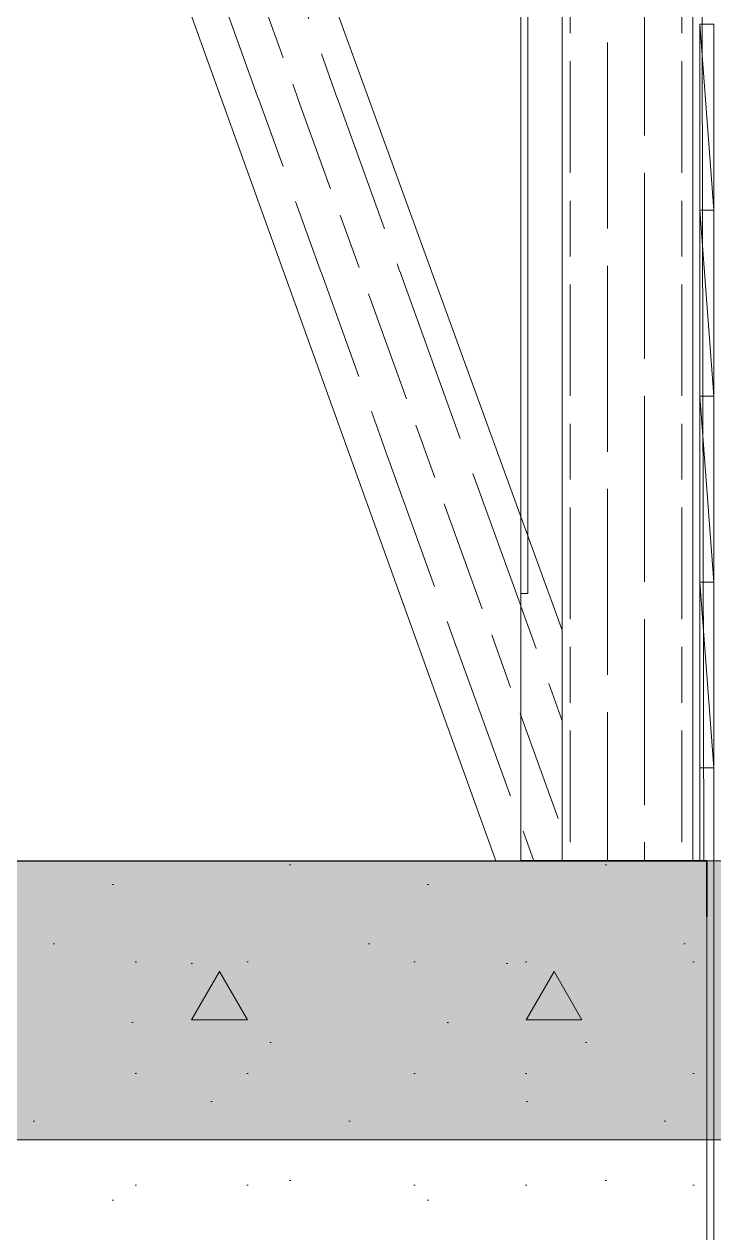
# Model space of a CAD drawing. Header units: metres. Extents: x 0 to 22, y -3 to 11.8.
# Drawn here: x 1.98 to 2.722, y 2.889 to 4.189 of the extents above; entities that cross this region are included whole.
import ezdxf

# ---------------------------------------------------------------- set-up
doc = ezdxf.new("R2010")
doc.units = ezdxf.units.M
doc.header["$MEASUREMENT"] = 0
doc.linetypes.add('Xref_Alzado 2$0$Wipeout_Contour', pattern=[1000, 0, -1000])
for name, color, linetype, lineweight in [('Xref_Alzado 2 Est$0$00-MADERA', 42, 'Continuous', 13), ('Xref_Alzado 2 Est$0$00-VIGAS', 4, 'Continuous', 13), ('Xref_Alzado 2$0$Interior - Escaleras_Pen_No__1', 7, 'Continuous', 13), ('Xref_Alzado 2$0$Interior - Escaleras_Pen_No__34', 7, 'Continuous', 18), ('Xref_Alzado 2$0$Interior - Escaleras_Pen_No__7', 7, 'Continuous', 35)]:
    doc.layers.add(name, color=color, linetype=linetype, lineweight=lineweight)
for name, color, linetype in [('Xref_Alzado 2$0$Archicad Doors', 7, 'Continuous'), ('Xref_Alzado 2$0$Estructura - Forjados', 7, 'Continuous'), ('Xref_Alzado 2$0$Estructura - Muros', 7, 'Continuous'), ('Xref_Alzado 2$0$Interior - Escaleras', 7, 'Continuous')]:
    doc.layers.add(name, color=color, linetype=linetype)
for name, color, linetype, lineweight, true_color in [('Xref_Alzado 2$0$Archicad Doors_Pen_No__81', 7, 'Continuous', 13, 0x6a6a6a), ('Xref_Alzado 2$0$Estructura - Forjados_Pen_No__81', 7, 'Continuous', 13, 0x6a6a6a), ('Xref_Alzado 2$0$Interior - Escaleras_Pen_No__81', 7, 'Continuous', 13, 0x6a6a6a)]:
    doc.layers.add(name, color=color, linetype=linetype, lineweight=lineweight, true_color=true_color)
pattern_1 = [(0, (0, 0), (0, 623.54), [60, -300]), (0, (180, 311.8), (0, 623.54), [60, -300]), (60, (0, 0), (-540, 311.77), [60, -300]), (60, (360, 0), (-540, 311.77), [60, -300]), (120, (60, 0), (540, 311.77), [60, -300]), (120, (420, 0), (540, 311.77), [60, -300]), (0, (0, 60), (0, 120), [0, -120, 0, -180]), (45, (60, 60), (-84.8528, 84.8528), [0, -90, 0, -150])]

# ---------------------------------------------------------------- blocks, each defined once
blk = doc.blocks.new('Xref_Alzado 2$0$Section Element_2')
at = {"layer": 'Xref_Alzado 2$0$Estructura - Forjados_Pen_No__81', "color": 251, "linetype": 'Continuous', "lineweight": 13, "true_color": 0x6a6a6a}
blk.add_line((-8038, 0), (-8031.6, 0), dxfattribs=at)
blk = doc.blocks.new('Xref_Alzado 2$0$Section Element_11')
at = {"color": 254, "linetype": 'Xref_Alzado 2$0$Wipeout_Contour', "lineweight": 0, "ltscale": 81220.880791}
blk.add_wipeout([(-8010.7, 2387), (-8060.7, 2437), (-8060.7, 0), (-8053, 0), (-8053, 899.9), (-8038, 899.9), (-8038, 325.8), (-8038, 299.9), (-8038, 0), (-8010.7, 0)], dxfattribs=at).dxf.layer = 'Xref_Alzado 2$0$Archicad Doors'
at = {"layer": 'Xref_Alzado 2$0$Archicad Doors_Pen_No__81', "color": 251, "linetype": 'Continuous', "lineweight": 13, "true_color": 0x6a6a6a}
blk.add_line((-8060.7, 0), (-8060.7, 2437), dxfattribs=at)
blk = doc.blocks.new('Xref_Alzado 2$0$Section Element_27')
at = {"color": 254, "linetype": 'Xref_Alzado 2$0$Wipeout_Contour', "lineweight": 0, "ltscale": 264263.312377}
blk.add_wipeout([(-9342.1, 0), (-9342.1, -2999.3), (-8045.4, -2999.3), (-8045.4, -2792.3), (-8085.5, -2782), (-8205.5, -2751.3), (-8245.5, -2741), (-8325.5, -2720.5), (-8365.5, -2710.2), (-8485.5, -2679.5), (-8525.5, -2669.2), (-8538, -2666), (-8565.5, -2658.9), (-8605.5, -2648.7), (-8645.5, -2638.4), (-8725.5, -2617.9), (-8765.5, -2607.7), (-8885.5, -2576.9), (-8925.5, -2566.6), (-9005.5, -2546.1), (-9045.5, -2535.9), (-9125.5, -2515.3), (-9165.5, -2505.1), (-9245.5, -2484.6), (-9245.5, -1900), (-9253, -1898), (-9253, -300), (-9268.4, -300), (-9268.4, 0)], dxfattribs=at).dxf.layer = 'Xref_Alzado 2$0$Estructura - Muros'
blk = doc.blocks.new('Xref_Alzado 2$0$Section Element_74')
at = {"color": 254, "linetype": 'Xref_Alzado 2$0$Wipeout_Contour', "lineweight": 0, "ltscale": 24141.289816}
blk.add_wipeout([(-8038.1, -300), (-8038, -500), (-8038, -300)], dxfattribs=at).dxf.layer = 'Xref_Alzado 2$0$Interior - Escaleras'
at = {"color": 254, "linetype": 'Xref_Alzado 2$0$Wipeout_Contour', "lineweight": 0, "ltscale": 24121.414349}
blk.add_wipeout([(-8038, -100), (-8038.1, -100), (-8038, -300)], dxfattribs=at).dxf.layer = 'Xref_Alzado 2$0$Interior - Escaleras'
at = {"color": 254, "linetype": 'Xref_Alzado 2$0$Wipeout_Contour', "lineweight": 0, "ltscale": 24116.452648}
blk.add_wipeout([(-8038, 100), (-8038.1, 100), (-8038, -100)], dxfattribs=at).dxf.layer = 'Xref_Alzado 2$0$Interior - Escaleras'
at = {"color": 254, "linetype": 'Xref_Alzado 2$0$Wipeout_Contour', "lineweight": 0, "ltscale": 24150.380284}
blk.add_wipeout([(-8038.1, -300), (-8038.1, -500), (-8038, -500)], dxfattribs=at).dxf.layer = 'Xref_Alzado 2$0$Interior - Escaleras'
at = {"color": 254, "linetype": 'Xref_Alzado 2$0$Wipeout_Contour', "lineweight": 0, "ltscale": 24125.51397}
blk.add_wipeout([(-8038, -300), (-8038.1, -100), (-8038.1, -300)], dxfattribs=at).dxf.layer = 'Xref_Alzado 2$0$Interior - Escaleras'
at = {"color": 254, "linetype": 'Xref_Alzado 2$0$Wipeout_Contour', "lineweight": 0, "ltscale": 24115.552714}
blk.add_wipeout([(-8038, -100), (-8038.1, 100), (-8038.1, -100)], dxfattribs=at).dxf.layer = 'Xref_Alzado 2$0$Interior - Escaleras'
at = {"color": 254, "linetype": 'Xref_Alzado 2$0$Wipeout_Contour', "lineweight": 0, "ltscale": 32203.825574}
blk.add_wipeout([(-8045.5, -300), (-8045.5, -400), (-8038.1, -500), (-8038.1, -300)], dxfattribs=at).dxf.layer = 'Xref_Alzado 2$0$Interior - Escaleras'
at = {"color": 254, "linetype": 'Xref_Alzado 2$0$Wipeout_Contour', "lineweight": 0, "ltscale": 32176.502898}
blk.add_wipeout([(-8038.1, -100), (-8045.5, -100), (-8045.5, -200), (-8038.1, -300)], dxfattribs=at).dxf.layer = 'Xref_Alzado 2$0$Interior - Escaleras'
at = {"color": 254, "linetype": 'Xref_Alzado 2$0$Wipeout_Contour', "lineweight": 0, "ltscale": 24131.4515}
blk.add_wipeout([(-8038.1, 100), (-8052.9, 100), (-8038.1, -100)], dxfattribs=at).dxf.layer = 'Xref_Alzado 2$0$Interior - Escaleras'
at = {"color": 254, "linetype": 'Xref_Alzado 2$0$Wipeout_Contour', "lineweight": 0, "ltscale": 24142.278519}
blk.add_wipeout([(-8038.1, -300), (-8045.5, -200), (-8045.5, -300)], dxfattribs=at).dxf.layer = 'Xref_Alzado 2$0$Interior - Escaleras'
at = {"layer": 'Xref_Alzado 2$0$Interior - Escaleras_Pen_No__81', "color": 251, "linetype": 'Continuous', "lineweight": 13, "true_color": 0x6a6a6a}
blk.add_line((-8038, -500), (-8038, -300), dxfattribs=at)
at = {"color": 254, "linetype": 'Xref_Alzado 2$0$Wipeout_Contour', "lineweight": 0, "ltscale": 24126.405198}
blk.add_wipeout([(-8038, 299.9), (-8038.1, 299.9), (-8038, 99.9)], dxfattribs=at).dxf.layer = 'Xref_Alzado 2$0$Interior - Escaleras'
at = {"color": 254, "linetype": 'Xref_Alzado 2$0$Wipeout_Contour', "lineweight": 0, "ltscale": 24151.407535}
blk.add_wipeout([(-8052.9, 100), (-8052.9, 0), (-8045.5, 0)], dxfattribs=at).dxf.layer = 'Xref_Alzado 2$0$Interior - Escaleras'
at = {"color": 254, "linetype": 'Xref_Alzado 2$0$Wipeout_Contour', "lineweight": 0, "ltscale": 24151.263515}
blk.add_wipeout([(-8038.1, 499.9), (-8038, 299.9), (-8038, 499.9)], dxfattribs=at).dxf.layer = 'Xref_Alzado 2$0$Interior - Escaleras'
at = {"color": 254, "linetype": 'Xref_Alzado 2$0$Wipeout_Contour', "lineweight": 0, "ltscale": 32213.482133}
blk.add_wipeout([(-8053, 100), (-8052.9, 0), (-8052.9, 0), (-8052.9, 100)], dxfattribs=at).dxf.layer = 'Xref_Alzado 2$0$Interior - Escaleras'
at = {"color": 254, "linetype": 'Xref_Alzado 2$0$Wipeout_Contour', "lineweight": 0, "ltscale": 24129.836287}
blk.add_wipeout([(-8038.1, -100), (-8045.5, 0), (-8045.5, -100)], dxfattribs=at).dxf.layer = 'Xref_Alzado 2$0$Interior - Escaleras'
at = {"layer": 'Xref_Alzado 2$0$Interior - Escaleras', "linetype": 'Continuous', "lineweight": 0, "true_color": 0x000000}
h = blk.add_hatch(dxfattribs=at)
h.set_pattern_fill('HORMIGÓN_ARMADO', color=18, style=0, pattern_type=2)
h.set_pattern_definition(pattern_1)
h.paths.add_polyline_path([(-9245.5, -421.2), (-8603, -421.2), (-8045.5, -421.2), (-8045.5, -60), (-9245.5, -60)])
at = {"layer": 'Xref_Alzado 2$0$Interior - Escaleras_Pen_No__34', "color": 7, "linetype": 'Continuous', "lineweight": 18}
blk.add_line((-8045.5, -60), (-8045.5, -421.2), dxfattribs=at)
at = {"layer": 'Xref_Alzado 2$0$Interior - Escaleras_Pen_No__7', "color": 7, "linetype": 'Continuous', "lineweight": 35}
blk.add_line((-8045.5, 0), (-8045.5, -60), dxfattribs=at)
at = {"layer": 'Xref_Alzado 2$0$Interior - Escaleras_Pen_No__81', "color": 251, "linetype": 'Continuous', "lineweight": 13, "true_color": 0x6a6a6a}
blk.add_line((-8038, -300), (-8038, -100), dxfattribs=at)
at = {"color": 254, "linetype": 'Xref_Alzado 2$0$Wipeout_Contour', "lineweight": 0, "ltscale": 24190.980423}
blk.add_wipeout([(-8038.1, 699.9), (-8038, 499.9), (-8038, 699.9)], dxfattribs=at).dxf.layer = 'Xref_Alzado 2$0$Interior - Escaleras'
at = {"color": 254, "linetype": 'Xref_Alzado 2$0$Wipeout_Contour', "lineweight": 0, "ltscale": 24120.51125}
blk.add_wipeout([(-8038.1, 299.9), (-8038.1, 100), (-8038, 100)], dxfattribs=at).dxf.layer = 'Xref_Alzado 2$0$Interior - Escaleras'
at = {"color": 254, "linetype": 'Xref_Alzado 2$0$Wipeout_Contour', "lineweight": 0, "ltscale": 24159.057543}
blk.add_wipeout([(-8053, 100), (-8053, 0), (-8052.9, 0)], dxfattribs=at).dxf.layer = 'Xref_Alzado 2$0$Interior - Escaleras'
at = {"layer": 'Xref_Alzado 2$0$Interior - Escaleras', "linetype": 'Continuous', "lineweight": 0, "true_color": 0x000000}
h = blk.add_hatch(dxfattribs=at)
h.set_pattern_fill('HORMIGÓN_ARMADO', color=18, style=0, pattern_type=2)
h.set_pattern_definition(pattern_1)
h.paths.add_polyline_path([(-8045.5, -60), (-8045.5, 0), (-9245.5, 0), (-9245.5, -60)])
at = {"layer": 'Xref_Alzado 2$0$Interior - Escaleras_Pen_No__7', "color": 7, "linetype": 'Continuous', "lineweight": 35}
blk.add_line((-8045.5, 0), (-9245.5, 0), dxfattribs=at)
at = {"color": 254, "linetype": 'Xref_Alzado 2$0$Wipeout_Contour', "lineweight": 0, "ltscale": 24245.482939}
blk.add_wipeout([(-8038.1, 899.9), (-8038, 699.9), (-8038, 899.9)], dxfattribs=at).dxf.layer = 'Xref_Alzado 2$0$Interior - Escaleras'
at = {"color": 254, "linetype": 'Xref_Alzado 2$0$Wipeout_Contour', "lineweight": 0, "ltscale": 24140.377893}
blk.add_wipeout([(-8038.1, 299.9), (-8038, 299.9), (-8038.1, 499.9)], dxfattribs=at).dxf.layer = 'Xref_Alzado 2$0$Interior - Escaleras'
at = {"color": 254, "linetype": 'Xref_Alzado 2$0$Wipeout_Contour', "lineweight": 0, "ltscale": 24175.124601}
blk.add_wipeout([(-8038.1, 699.9), (-8038.1, 499.9), (-8038, 499.9)], dxfattribs=at).dxf.layer = 'Xref_Alzado 2$0$Interior - Escaleras'
at = {"color": 254, "linetype": 'Xref_Alzado 2$0$Wipeout_Contour', "lineweight": 0, "ltscale": 24141.396129}
blk.add_wipeout([(-8052.9, 299.9), (-8038.1, 100), (-8038.1, 299.9)], dxfattribs=at).dxf.layer = 'Xref_Alzado 2$0$Interior - Escaleras'
at = {"color": 254, "linetype": 'Xref_Alzado 2$0$Wipeout_Contour', "lineweight": 0, "ltscale": 24224.684906}
blk.add_wipeout([(-8038, 699.9), (-8038.1, 899.9), (-8038.1, 699.9)], dxfattribs=at).dxf.layer = 'Xref_Alzado 2$0$Interior - Escaleras'
at = {"color": 254, "linetype": 'Xref_Alzado 2$0$Wipeout_Contour', "lineweight": 0, "ltscale": 24166.234824}
blk.add_wipeout([(-8052.9, 499.9), (-8038.1, 299.9), (-8038.1, 499.9)], dxfattribs=at).dxf.layer = 'Xref_Alzado 2$0$Interior - Escaleras'
at = {"color": 254, "linetype": 'Xref_Alzado 2$0$Wipeout_Contour', "lineweight": 0, "ltscale": 24205.924251}
blk.add_wipeout([(-8052.9, 699.9), (-8038.1, 499.9), (-8038.1, 699.9)], dxfattribs=at).dxf.layer = 'Xref_Alzado 2$0$Interior - Escaleras'
at = {"color": 254, "linetype": 'Xref_Alzado 2$0$Wipeout_Contour', "lineweight": 0, "ltscale": 24150.207269}
blk.add_wipeout([(-8052.9, 299.9), (-8052.9, 100), (-8038.1, 100)], dxfattribs=at).dxf.layer = 'Xref_Alzado 2$0$Interior - Escaleras'
at = {"layer": 'Xref_Alzado 2$0$Interior - Escaleras_Pen_No__1', "color": 7, "linetype": 'Continuous', "lineweight": 13}
blk.add_line((-8038.1, 100), (-8038.1, 100), dxfattribs=at)
at = {"layer": 'Xref_Alzado 2$0$Interior - Escaleras_Pen_No__81', "color": 251, "linetype": 'Continuous', "lineweight": 13, "true_color": 0x6a6a6a}
for p, q in [((-8038.1, 100), (-8038.1, 100)), ((-8038, 100), (-8038.1, 100)), ((-8038, -100), (-8038, 100))]:
    blk.add_line(p, q, dxfattribs=at)
at = {"color": 254, "linetype": 'Xref_Alzado 2$0$Wipeout_Contour', "lineweight": 0, "ltscale": 24260.390331}
blk.add_wipeout([(-8052.9, 899.9), (-8038.1, 699.9), (-8038.1, 899.9)], dxfattribs=at).dxf.layer = 'Xref_Alzado 2$0$Interior - Escaleras'
at = {"color": 254, "linetype": 'Xref_Alzado 2$0$Wipeout_Contour', "lineweight": 0, "ltscale": 24170.039153}
blk.add_wipeout([(-8052.9, 299.9), (-8038.1, 299.9), (-8052.9, 499.9)], dxfattribs=at).dxf.layer = 'Xref_Alzado 2$0$Interior - Escaleras'
at = {"layer": 'Xref_Alzado 2$0$Interior - Escaleras_Pen_No__81', "color": 251, "linetype": 'Continuous', "lineweight": 13, "true_color": 0x6a6a6a}
for p in [(-8038.1, 100), (-8038, 100.1), (-8038, 299.9)]:
    blk.add_line(p, (-8038.1, 299.9), dxfattribs=at)
at = {"color": 254, "linetype": 'Xref_Alzado 2$0$Wipeout_Contour', "lineweight": 0, "ltscale": 24204.740368}
blk.add_wipeout([(-8052.9, 699.9), (-8052.9, 499.9), (-8038.1, 499.9)], dxfattribs=at).dxf.layer = 'Xref_Alzado 2$0$Interior - Escaleras'
at = {"color": 254, "linetype": 'Xref_Alzado 2$0$Wipeout_Contour', "lineweight": 0, "ltscale": 24171.083357}
blk.add_wipeout([(-8053, 299.9), (-8052.9, 99.9), (-8052.9, 299.9)], dxfattribs=at).dxf.layer = 'Xref_Alzado 2$0$Interior - Escaleras'
at = {"layer": 'Xref_Alzado 2$0$Interior - Escaleras_Pen_No__81', "color": 251, "linetype": 'Continuous', "lineweight": 13, "true_color": 0x6a6a6a}
for p in [(-8038.1, 299.9), (-8038, 299.9), (-8038, 499.9)]:
    blk.add_line(p, (-8038.1, 499.9), dxfattribs=at)
at = {"color": 254, "linetype": 'Xref_Alzado 2$0$Wipeout_Contour', "lineweight": 0, "ltscale": 24254.237298}
blk.add_wipeout([(-8038.1, 699.9), (-8052.9, 899.9), (-8052.9, 699.9)], dxfattribs=at).dxf.layer = 'Xref_Alzado 2$0$Interior - Escaleras'
at = {"color": 254, "linetype": 'Xref_Alzado 2$0$Wipeout_Contour', "lineweight": 0, "ltscale": 24195.895783}
blk.add_wipeout([(-8053, 499.9), (-8052.9, 299.9), (-8052.9, 499.9)], dxfattribs=at).dxf.layer = 'Xref_Alzado 2$0$Interior - Escaleras'
at = {"layer": 'Xref_Alzado 2$0$Interior - Escaleras_Pen_No__1', "color": 7, "linetype": 'Continuous', "lineweight": 13}
blk.add_line((-8038.1, 899.9), (-8038.1, 899.9), dxfattribs=at)
at = {"layer": 'Xref_Alzado 2$0$Interior - Escaleras_Pen_No__1', "color": 7, "linetype": 'Continuous', "lineweight": 13, "flags": 128}
blk.add_lwpolyline([(-8038, 100), (-8038, 100.1), (-8038, 899.8), (-8038, 899.9)], dxfattribs=at)
at = {"layer": 'Xref_Alzado 2$0$Interior - Escaleras_Pen_No__81', "color": 251, "linetype": 'Continuous', "lineweight": 13, "true_color": 0x6a6a6a}
for p, q in [((-8038.1, 699.9), (-8038.1, 899.9)), ((-8038, 699.9), (-8038.1, 899.9)), ((-8038, 899.9), (-8038.1, 899.9)), ((-8038.1, 899.9), (-8038.1, 899.9)), ((-8038.1, 499.9), (-8038.1, 699.9)), ((-8038, 499.9), (-8038.1, 699.9)), ((-8038, 699.9), (-8038.1, 699.9))]:
    blk.add_line(p, q, dxfattribs=at)
at = {"color": 254, "linetype": 'Xref_Alzado 2$0$Wipeout_Contour', "lineweight": 0, "ltscale": 24235.539566}
blk.add_wipeout([(-8053, 699.9), (-8052.9, 499.9), (-8052.9, 699.9)], dxfattribs=at).dxf.layer = 'Xref_Alzado 2$0$Interior - Escaleras'
at = {"color": 254, "linetype": 'Xref_Alzado 2$0$Wipeout_Contour', "lineweight": 0, "ltscale": 24165.198641}
blk.add_wipeout([(-8053, 100), (-8052.9, 100), (-8053, 299.9)], dxfattribs=at).dxf.layer = 'Xref_Alzado 2$0$Interior - Escaleras'
at = {"layer": 'Xref_Alzado 2$0$Interior - Escaleras_Pen_No__1', "color": 7, "linetype": 'Continuous', "lineweight": 13, "flags": 128}
blk.add_lwpolyline([(-8053, 100), (-8053, 100), (-8052.9, 100), (-8049, 100), (-8038.1, 100), (-8038, 100)], dxfattribs=at)
at = {"layer": 'Xref_Alzado 2$0$Interior - Escaleras_Pen_No__81', "color": 251, "linetype": 'Continuous', "lineweight": 13, "true_color": 0x6a6a6a}
for p, q in [((-8053, 0), (-8053, 100)), ((-8053, 100), (-8053, 100)), ((-8052.9, 100), (-8053, 100)), ((-8038.1, 100), (-8049, 100))]:
    blk.add_line(p, q, dxfattribs=at)
at = {"color": 254, "linetype": 'Xref_Alzado 2$0$Wipeout_Contour', "lineweight": 0, "ltscale": 24289.942125}
blk.add_wipeout([(-8053, 899.9), (-8052.9, 699.9), (-8052.9, 899.9)], dxfattribs=at).dxf.layer = 'Xref_Alzado 2$0$Interior - Escaleras'
at = {"color": 254, "linetype": 'Xref_Alzado 2$0$Wipeout_Contour', "lineweight": 0, "ltscale": 24185.028586}
blk.add_wipeout([(-8053, 299.9), (-8052.9, 299.9), (-8053, 499.9)], dxfattribs=at).dxf.layer = 'Xref_Alzado 2$0$Interior - Escaleras'
at = {"layer": 'Xref_Alzado 2$0$Interior - Escaleras_Pen_No__81', "color": 251, "linetype": 'Continuous', "lineweight": 13, "true_color": 0x6a6a6a}
for p, q in [((-8052.9, 100), (-8053, 299.9)), ((-8052.9, 299.9), (-8053, 299.9)), ((-8052.9, 100), (-8052.9, 299.9)), ((-8038.1, 100), (-8052.9, 299.9)), ((-8038.1, 299.9), (-8052.9, 299.9))]:
    blk.add_line(p, q, dxfattribs=at)
at = {"color": 254, "linetype": 'Xref_Alzado 2$0$Wipeout_Contour', "lineweight": 0, "ltscale": 24219.711255}
blk.add_wipeout([(-8052.9, 499.9), (-8053, 699.9), (-8053, 499.9)], dxfattribs=at).dxf.layer = 'Xref_Alzado 2$0$Interior - Escaleras'
at = {"layer": 'Xref_Alzado 2$0$Interior - Escaleras_Pen_No__81', "color": 251, "linetype": 'Continuous', "lineweight": 13, "true_color": 0x6a6a6a}
for p, q in [((-8052.9, 299.9), (-8053, 499.9)), ((-8052.9, 499.9), (-8053, 499.9)), ((-8052.9, 299.9), (-8052.9, 499.9)), ((-8038.1, 299.9), (-8052.9, 499.9)), ((-8038.1, 499.9), (-8052.9, 499.9))]:
    blk.add_line(p, q, dxfattribs=at)
at = {"color": 254, "linetype": 'Xref_Alzado 2$0$Wipeout_Contour', "lineweight": 0, "ltscale": 24269.180535}
blk.add_wipeout([(-8052.9, 699.9), (-8053, 899.9), (-8053, 699.9)], dxfattribs=at).dxf.layer = 'Xref_Alzado 2$0$Interior - Escaleras'
at = {"layer": 'Xref_Alzado 2$0$Interior - Escaleras_Pen_No__1', "color": 7, "linetype": 'Continuous', "lineweight": 13, "flags": 128}
for points in [[(-8053, 899.9), (-8053, 899.8), (-8053, 100.1), (-8053, 100)], [(-8053, 899.9), (-8053, 899.9), (-8052.9, 899.9), (-8049, 899.9), (-8038.1, 899.9), (-8038, 899.9)]]:
    blk.add_lwpolyline(points, dxfattribs=at)
at = {"layer": 'Xref_Alzado 2$0$Interior - Escaleras_Pen_No__81', "color": 251, "linetype": 'Continuous', "lineweight": 13, "true_color": 0x6a6a6a}
for p, q in [((-8052.9, 899.9), (-8053, 899.9)), ((-8053, 899.9), (-8053, 899.9)), ((-8052.9, 699.9), (-8053, 899.8)), ((-8052.9, 699.9), (-8052.9, 899.9)), ((-8038.1, 699.9), (-8052.9, 899.9)), ((-8038.1, 899.9), (-8049, 899.9)), ((-8052.9, 499.9), (-8053, 699.9)), ((-8052.9, 699.9), (-8053, 699.9)), ((-8052.9, 499.9), (-8052.9, 699.9)), ((-8038.1, 499.9), (-8052.9, 699.9)), ((-8038.1, 699.9), (-8052.9, 699.9))]:
    blk.add_line(p, q, dxfattribs=at)
blk = doc.blocks.new('Xref_Alzado 2$0$Section Element_80')
at = {"color": 254, "linetype": 'Xref_Alzado 2$0$Wipeout_Contour', "lineweight": 0, "ltscale": 24746.990665}
blk.add_wipeout([(-8238, 475), (-8238.1, 475), (-8238, 287.5)], dxfattribs=at).dxf.layer = 'Xref_Alzado 2$0$Interior - Escaleras'
at = {"color": 254, "linetype": 'Xref_Alzado 2$0$Wipeout_Contour', "lineweight": 0, "ltscale": 25113.343453}
blk.add_wipeout([(-8621.6, 0), (-8245.5, 0), (-8245.5, 70.5)], dxfattribs=at).dxf.layer = 'Xref_Alzado 2$0$Interior - Escaleras'
at = {"color": 254, "linetype": 'Xref_Alzado 2$0$Wipeout_Contour', "lineweight": 0, "ltscale": 24781.495687}
blk.add_wipeout([(-8238, 662.5), (-8238.1, 662.5), (-8238, 475)], dxfattribs=at).dxf.layer = 'Xref_Alzado 2$0$Interior - Escaleras'
at = {"color": 254, "linetype": 'Xref_Alzado 2$0$Wipeout_Contour', "lineweight": 0, "ltscale": 44580.733805}
blk.add_wipeout([(-9238, 70.5), (-9238, 1.4), (-9238, 0), (-8621.6, 0), (-8245.5, 70.5)], dxfattribs=at).dxf.layer = 'Xref_Alzado 2$0$Interior - Escaleras'
at = {"color": 254, "linetype": 'Xref_Alzado 2$0$Wipeout_Contour', "lineweight": 0, "ltscale": 24828.698156}
blk.add_wipeout([(-8238, 850), (-8238.1, 850), (-8238, 662.5)], dxfattribs=at).dxf.layer = 'Xref_Alzado 2$0$Interior - Escaleras'
at = {"color": 254, "linetype": 'Xref_Alzado 2$0$Wipeout_Contour', "lineweight": 0, "ltscale": 24737.377953}
blk.add_wipeout([(-8238, 287.5), (-8238.1, 475), (-8238.1, 287.5)], dxfattribs=at).dxf.layer = 'Xref_Alzado 2$0$Interior - Escaleras'
at = {"color": 254, "linetype": 'Xref_Alzado 2$0$Wipeout_Contour', "lineweight": 0, "ltscale": 34971.858047}
blk.add_wipeout([(-8245.5, 258), (-9238, 71.9), (-9238, 70.5), (-8245.5, 70.5)], dxfattribs=at).dxf.layer = 'Xref_Alzado 2$0$Interior - Escaleras'
at = {"color": 254, "linetype": 'Xref_Alzado 2$0$Wipeout_Contour', "lineweight": 0, "ltscale": 24888.525856}
blk.add_wipeout([(-8238, 1037.5), (-8238.1, 1037.5), (-8238, 850)], dxfattribs=at).dxf.layer = 'Xref_Alzado 2$0$Interior - Escaleras'
at = {"color": 254, "linetype": 'Xref_Alzado 2$0$Wipeout_Contour', "lineweight": 0, "ltscale": 24767.615695}
blk.add_wipeout([(-8238.1, 662.5), (-8238.1, 475), (-8238, 475)], dxfattribs=at).dxf.layer = 'Xref_Alzado 2$0$Interior - Escaleras'
at = {"color": 254, "linetype": 'Xref_Alzado 2$0$Wipeout_Contour', "lineweight": 0, "ltscale": 26728.916789}
blk.add_wipeout([(-9238, 258), (-9238, 71.9), (-8245.5, 258)], dxfattribs=at).dxf.layer = 'Xref_Alzado 2$0$Interior - Escaleras'
at = {"layer": 'Xref_Alzado 2$0$Interior - Escaleras_Pen_No__81', "color": 251, "linetype": 'Continuous', "lineweight": 13, "true_color": 0x6a6a6a}
blk.add_line((-8245.5, 0), (-8245.5, 70.5), dxfattribs=at)
at = {"color": 254, "linetype": 'Xref_Alzado 2$0$Wipeout_Contour', "lineweight": 0, "ltscale": 24810.571305}
blk.add_wipeout([(-8238, 662.5), (-8238.1, 850), (-8238.1, 662.5)], dxfattribs=at).dxf.layer = 'Xref_Alzado 2$0$Interior - Escaleras'
at = {"color": 254, "linetype": 'Xref_Alzado 2$0$Wipeout_Contour', "lineweight": 0, "ltscale": 33008.391882}
blk.add_wipeout([(-8245.5, 475), (-8245.5, 381.2), (-8238.1, 287.5), (-8238.1, 475)], dxfattribs=at).dxf.layer = 'Xref_Alzado 2$0$Interior - Escaleras'
at = {"color": 254, "linetype": 'Xref_Alzado 2$0$Wipeout_Contour', "lineweight": 0, "ltscale": 24866.178905}
blk.add_wipeout([(-8238, 850), (-8238.1, 1037.5), (-8238.1, 850)], dxfattribs=at).dxf.layer = 'Xref_Alzado 2$0$Interior - Escaleras'
at = {"color": 254, "linetype": 'Xref_Alzado 2$0$Wipeout_Contour', "lineweight": 0, "ltscale": 33053.66878}
blk.add_wipeout([(-8245.5, 662.5), (-8245.5, 568.7), (-8238.1, 475), (-8238.1, 662.5)], dxfattribs=at).dxf.layer = 'Xref_Alzado 2$0$Interior - Escaleras'
at = {"color": 254, "linetype": 'Xref_Alzado 2$0$Wipeout_Contour', "lineweight": 0, "ltscale": 24747.405448}
blk.add_wipeout([(-8245.5, 381.2), (-8245.5, 287.5), (-8238.1, 287.5)], dxfattribs=at).dxf.layer = 'Xref_Alzado 2$0$Interior - Escaleras'
at = {"layer": 'Xref_Alzado 2$0$Interior - Escaleras_Pen_No__81', "color": 251, "linetype": 'Continuous', "lineweight": 13, "true_color": 0x6a6a6a}
blk.add_line((-8238, 287.5), (-8238.1, 287.5), dxfattribs=at)
at = {"color": 254, "linetype": 'Xref_Alzado 2$0$Wipeout_Contour', "lineweight": 0, "ltscale": 33115.872458}
blk.add_wipeout([(-8245.5, 850), (-8245.5, 756.3), (-8238.1, 662.5), (-8238.1, 850)], dxfattribs=at).dxf.layer = 'Xref_Alzado 2$0$Interior - Escaleras'
at = {"color": 254, "linetype": 'Xref_Alzado 2$0$Wipeout_Contour', "lineweight": 0, "ltscale": 24775.50473}
blk.add_wipeout([(-8238.1, 475), (-8245.5, 568.7), (-8245.5, 475)], dxfattribs=at).dxf.layer = 'Xref_Alzado 2$0$Interior - Escaleras'
at = {"color": 254, "linetype": 'Xref_Alzado 2$0$Wipeout_Contour', "lineweight": 0, "ltscale": 34990.258549}
blk.add_wipeout([(-9238, 258), (-8245.5, 258), (-8245.5, 445.5), (-9238, 259.4)], dxfattribs=at).dxf.layer = 'Xref_Alzado 2$0$Interior - Escaleras'
at = {"layer": 'Xref_Alzado 2$0$Interior - Escaleras_Pen_No__81', "color": 251, "linetype": 'Continuous', "lineweight": 13, "true_color": 0x6a6a6a}
blk.add_line((-8238, 287.5), (-8238, 475), dxfattribs=at)
at = {"color": 254, "linetype": 'Xref_Alzado 2$0$Wipeout_Contour', "lineweight": 0, "ltscale": 33194.907818}
blk.add_wipeout([(-8238.1, 1037.5), (-8245.5, 1037.5), (-8245.5, 943.8), (-8238.1, 850)], dxfattribs=at).dxf.layer = 'Xref_Alzado 2$0$Interior - Escaleras'
at = {"color": 254, "linetype": 'Xref_Alzado 2$0$Wipeout_Contour', "lineweight": 0, "ltscale": 24816.325041}
blk.add_wipeout([(-8245.5, 662.5), (-8238.1, 662.5), (-8245.5, 756.3)], dxfattribs=at).dxf.layer = 'Xref_Alzado 2$0$Interior - Escaleras'
at = {"color": 254, "linetype": 'Xref_Alzado 2$0$Wipeout_Contour', "lineweight": 0, "ltscale": 45233.012673}
blk.add_wipeout([(-8245.5, 445.5), (-9238, 445.5), (-9238, 325.8), (-9238, 299.9), (-9238, 259.4)], dxfattribs=at).dxf.layer = 'Xref_Alzado 2$0$Interior - Escaleras'
at = {"layer": 'Xref_Alzado 2$0$Interior - Escaleras_Pen_No__81', "color": 251, "linetype": 'Continuous', "lineweight": 13, "true_color": 0x6a6a6a}
for p, q in [((-8238, 475), (-8238, 662.5)), ((-8238.1, 287.5), (-8245.5, 287.5)), ((-8245.5, 70.5), (-8245.5, 258))]:
    blk.add_line(p, q, dxfattribs=at)
at = {"color": 254, "linetype": 'Xref_Alzado 2$0$Wipeout_Contour', "lineweight": 0, "ltscale": 24869.80374}
blk.add_wipeout([(-8245.5, 943.8), (-8245.5, 850), (-8238.1, 850)], dxfattribs=at).dxf.layer = 'Xref_Alzado 2$0$Interior - Escaleras'
at = {"color": 254, "linetype": 'Xref_Alzado 2$0$Wipeout_Contour', "lineweight": 0, "ltscale": 35024.762042}
blk.add_wipeout([(-8245.5, 633), (-9238, 446.9), (-9238, 445.5), (-8245.5, 445.5)], dxfattribs=at).dxf.layer = 'Xref_Alzado 2$0$Interior - Escaleras'
at = {"layer": 'Xref_Alzado 2$0$Interior - Escaleras_Pen_No__81', "color": 251, "linetype": 'Continuous', "lineweight": 13, "true_color": 0x6a6a6a}
for p, q in [((-8238, 850), (-8238, 1037.5)), ((-8238, 662.5), (-8238, 850))]:
    blk.add_line(p, q, dxfattribs=at)
at = {"color": 254, "linetype": 'Xref_Alzado 2$0$Wipeout_Contour', "lineweight": 0, "ltscale": 26777.752103}
blk.add_wipeout([(-9238, 633), (-9238, 446.9), (-8245.5, 633)], dxfattribs=at).dxf.layer = 'Xref_Alzado 2$0$Interior - Escaleras'
at = {"layer": 'Xref_Alzado 2$0$Interior - Escaleras_Pen_No__81', "color": 251, "linetype": 'Continuous', "lineweight": 13, "true_color": 0x6a6a6a}
blk.add_line((-8245.5, 258), (-8245.5, 445.5), dxfattribs=at)
at = {"color": 254, "linetype": 'Xref_Alzado 2$0$Wipeout_Contour', "lineweight": 0, "ltscale": 35075.319788}
blk.add_wipeout([(-8245.5, 820.5), (-9238, 634.4), (-9238, 633), (-8245.5, 633)], dxfattribs=at).dxf.layer = 'Xref_Alzado 2$0$Interior - Escaleras'
at = {"color": 254, "linetype": 'Xref_Alzado 2$0$Wipeout_Contour', "lineweight": 0, "ltscale": 26819.884957}
blk.add_wipeout([(-9238, 820.5), (-9238, 634.4), (-8245.5, 820.5)], dxfattribs=at).dxf.layer = 'Xref_Alzado 2$0$Interior - Escaleras'
at = {"layer": 'Xref_Alzado 2$0$Interior - Escaleras_Pen_No__81', "color": 251, "linetype": 'Continuous', "lineweight": 13, "true_color": 0x6a6a6a}
blk.add_line((-8245.5, 445.5), (-8245.5, 633), dxfattribs=at)
at = {"color": 254, "linetype": 'Xref_Alzado 2$0$Wipeout_Contour', "lineweight": 0, "ltscale": 35141.861082}
blk.add_wipeout([(-9238, 820.5), (-8245.5, 820.5), (-8245.5, 1008), (-9238, 821.9)], dxfattribs=at).dxf.layer = 'Xref_Alzado 2$0$Interior - Escaleras'
at = {"color": 254, "linetype": 'Xref_Alzado 2$0$Wipeout_Contour', "lineweight": 0, "ltscale": 45451.137081}
blk.add_wipeout([(-9245.5, 899.9), (-9238, 899.9), (-9238, 821.9), (-8245.5, 1008), (-9245.5, 1008)], dxfattribs=at).dxf.layer = 'Xref_Alzado 2$0$Interior - Escaleras'
at = {"layer": 'Xref_Alzado 2$0$Interior - Escaleras_Pen_No__81', "color": 251, "linetype": 'Continuous', "lineweight": 13, "true_color": 0x6a6a6a}
for p, q in [((-8245.5, 820.5), (-8245.5, 1008)), ((-8245.5, 633), (-8245.5, 820.5))]:
    blk.add_line(p, q, dxfattribs=at)
blk = doc.blocks.new('Xref_Alzado 2')
at = {"layer": 'Xref_Alzado 2$0$Estructura - Forjados', "lineweight": 0, "xscale": 0.001, "yscale": 0.001, "zscale": 0.001}
blk.add_blockref('Xref_Alzado 2$0$Section Element_2', (10.7602, 3.289), dxfattribs=at)
at = {"layer": 'Xref_Alzado 2$0$Archicad Doors', "lineweight": 0, "xscale": 0.001, "yscale": 0.001, "zscale": 0.001}
blk.add_blockref('Xref_Alzado 2$0$Section Element_11', (10.7602, 3.289), dxfattribs=at)
at = {"layer": 'Xref_Alzado 2$0$Estructura - Muros', "lineweight": 0, "xscale": 0.001, "yscale": 0.001, "zscale": 0.001}
blk.add_blockref('Xref_Alzado 2$0$Section Element_27', (10.7602, 3.289), dxfattribs=at)
at = {"layer": 'Xref_Alzado 2$0$Interior - Escaleras', "lineweight": 0, "xscale": 0.001, "yscale": 0.001, "zscale": 0.001}
blk.add_blockref('Xref_Alzado 2$0$Section Element_74', (10.7602, 3.289), dxfattribs=at)
blk.add_blockref('Xref_Alzado 2$0$Section Element_80', (10.7602, 3.289), dxfattribs=at)
blk = doc.blocks.new('Xref_Alzado 2 Est')
at = {"layer": 'Xref_Alzado 2 Est$0$00-MADERA'}
h = blk.add_hatch(dxfattribs=at)
h.set_pattern_fill('GOST_WOOD', color=256, scale=0.02)
h.set_pattern_definition([(90, (2.40757, -0.01105), (0.12, -7e-18), [0.2, -0.04]), (90, (2.44757, -0.05105), (0.12, -7e-18), [0.12, -0.03, 0.06, -0.03]), (90, (2.48757, -0.11105), (0.12, -7e-18), [0.2, -0.04])])
h.paths.add_polyline_path([(2.7001, 8.744), (2.5592, 8.744), (2.5592, 3.289), (2.7114, 3.289)])
h = blk.add_hatch(dxfattribs=at)
h.set_pattern_fill('GOST_WOOD', color=256, scale=0.02, angle=19.8686)
h.set_pattern_definition([(109.8686, (3.41954, 0.11687), (0.112857, 0.0407838), [0.2, -0.04]), (109.8686, (3.47075, 0.09284), (0.112857, 0.0407838), [0.12, -0.03, 0.06, -0.03]), (109.8686, (3.52876, 0.05001), (0.112857, 0.0407838), [0.2, -0.04])])
h.paths.add_polyline_path([(1.4751, 6.2888), (1.4768, 6.094), (2.4876, 3.289), (2.5592, 3.289), (2.5592, 3.5372), (1.5565, 6.2888)])
at = {"layer": 'Xref_Alzado 2 Est$0$00-VIGAS'}
h = blk.add_hatch(dxfattribs=at)
h.set_pattern_fill('AR-CONC', color=256, scale=0.02)
h.set_pattern_definition([(50, (1.25833, -0.01105), (0.143452, -0.0125504), [0.015, -0.165]), (355, (1.25833, -0.01105), (-0.0277503, 0.1504384), [0.012, -0.132]), (100.4514, (1.27028, -0.0121), (0.1157018, 0.137888), [0.012748, -0.1402284]), (46.1842, (1.25833, 0.02895), (0.213448, -0.033104), [0.0225, -0.2475]), (96.6356, (1.27611, 0.0262), (0.186932, 0.194824), [0.019122, -0.210343]), (351.184, (1.25833, 0.02895), (0.186932, 0.194824), [0.018, -0.198]), (21, (1.27833, 0.01895), (0.1193814, -0.0805238), [0.015, -0.165]), (326, (1.27833, 0.01895), (0.048663, 0.14503), [0.012, -0.132]), (71.4514, (1.28827, 0.01224), (0.1680445, 0.0645062), [0.012748, -0.1402284]), (37.5, (1.258326, -0.011047), (0.00243197, 0.06657877), [0, -0.1304, 0, -0.134, 0, -0.1325]), (7.5, (1.258326, -0.01105), (0.0526139, 0.0788823), [0, -0.0764, 0, -0.1274, 0, -0.0505]), (327.5, (1.213726, -0.01105), (0.1067645, -0.004511), [0, -0.05, 0, -0.156, 0, -0.207]), (317.5, (1.19373, -0.01105), (0.1166372, 0.020021), [0, -0.065, 0, -0.1036, 0, -0.147])])
h.paths.add_polyline_path([(5.2638, 3.289), (1.5394, 3.289), (1.5394, 2.989), (5.2638, 2.989)])
at = {"layer": 'Xref_Alzado 2 Est$0$00-MADERA'}
for points in [[(2.5592, 3.289), (2.7114, 3.289), (2.7001, 8.744), (2.5592, 8.744)], [(2.4876, 3.289), (2.5592, 3.289), (2.5592, 3.5372), (1.5565, 6.2888), (1.4751, 6.2888), (1.4768, 6.094)]]:
    blk.add_lwpolyline(points, close=True, dxfattribs=at)
at = {"layer": 'Xref_Alzado 2 Est$0$00-VIGAS'}
blk.add_lwpolyline([(5.2638, 3.289), (1.5394, 3.289), (1.5394, 2.989), (5.2638, 2.989)], close=True, dxfattribs=at)

msp = doc.modelspace()

# ---------------------------------------------------------------- block references
msp.add_blockref('Xref_Alzado 2', (0, 0))

# ---------------------------------------------------------------- next in the draw order: block references
msp.add_blockref('Xref_Alzado 2 Est', (0, 0))

doc.saveas('drawing.dxf')
